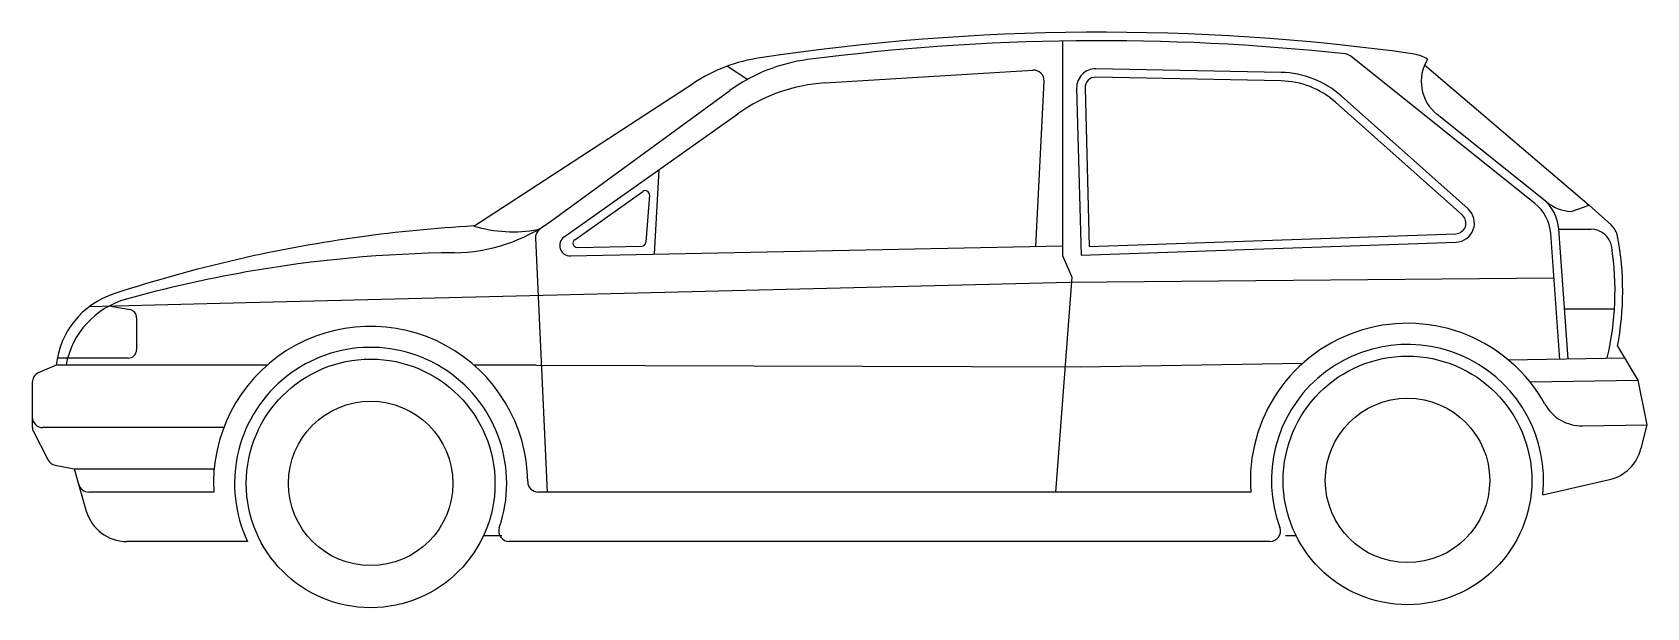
# Model space of a CAD drawing. Extents: x -29 to -25.17, y 36.56 to 37.93.
import ezdxf

# ---------------------------------------------------------------- set-up
doc = ezdxf.new("R2010")
doc.units = 0
doc.header["$LTSCALE"] = 0.5
doc.header["$MEASUREMENT"] = 0
doc.layers.get('0').update_dxf_attribs({"linetype": 'CONTINUOUS'})

msp = doc.modelspace()

# ---------------------------------------------------------------- linework, layer by layer
for p, q in [((-26.5566, 37.9066), (-26.5566, 37.3981)), ((-27.3515, 37.847), (-27.3035, 37.8157)), ((-25.4357, 37.521), (-25.8726, 37.8706)), ((-25.6975, 37.8499), (-25.3071, 37.5175)), ((-27.9532, 37.4677), (-27.432, 37.8067)), ((-27.1201, 37.8072), (-26.6269, 37.8377)), ((-26.6201, 37.4192), (-26.6004, 37.8115)), ((-27.7678, 37.481), (-27.3455, 37.789)), ((-27.7387, 37.442), (-27.3267, 37.7342)), ((-25.4073, 37.524), (-25.668, 37.7325)), ((-27.5144, 37.6011), (-27.5257, 37.4007)), ((-27.7139, 37.4351), (-27.5523, 37.5497)), ((-27.5365, 37.5408), (-27.5451, 37.4293)), ((-25.3501, 37.5022), (-25.3071, 37.5175)), ((-25.3071, 37.5175), (-25.2551, 37.4701)), ((-25.3791, 37.4602), (-25.3031, 37.4602)), ((-25.3571, 37.1525), (-25.3791, 37.4602)), ((-27.8071, 37.4385), (-27.7792, 36.8364)), ((-27.7237, 37.3966), (-26.5566, 37.4205)), ((-27.7079, 37.417), (-27.5548, 37.4201)), ((-25.3771, 37.1511), (-25.3984, 37.4501)), ((-26.5566, 37.3981), (-26.5344, 37.3466)), ((-26.5344, 37.3466), (-26.5732, 36.8364)), ((-26.539, 37.3346), (-25.3909, 37.3448)), ((-28.493, 37.286), (-26.539, 37.3346)), ((-28.8648, 37.2768), (-28.493, 37.286)), ((-28.818, 37.2779), (-28.7696, 37.2694)), ((-25.3656, 37.2712), (-25.2471, 37.2712)), ((-28.7531, 37.2497), (-28.7531, 37.1742)), ((-28.7731, 37.1542), (-28.9415, 37.1542)), ((-25.4992, 37.1502), (-25.2235, 37.1547)), ((-25.2401, 37.1823), (-25.1918, 37.1018)), ((-28.944, 37.1376), (-28.9864, 37.1192)), ((-28.4434, 37.1376), (-28.944, 37.1376)), ((-27.8051, 37.1377), (-27.9528, 37.1377)), ((-27.8051, 37.1377), (-26.5143, 37.1335)), ((-26.5143, 37.1335), (-25.9864, 37.1422)), ((-29.0007, 37.0966), (-29.0007, 36.9915)), ((-25.4476, 37.0976), (-25.1918, 37.1018)), ((-25.1918, 37.1018), (-25.1706, 36.996)), ((-28.9979, 36.98), (-28.9635, 36.9133)), ((-28.5465, 36.9895), (-28.9757, 36.9894)), ((-25.3231, 36.9935), (-25.1706, 36.996)), ((-25.1706, 36.996), (-25.1842, 36.9399)), ((-28.9463, 36.9003), (-28.9012, 36.8912)), ((-28.9012, 36.8912), (-28.5693, 36.8912)), ((-28.9012, 36.8912), (-28.8725, 36.7914)), ((-25.4171, 36.83), (-25.2592, 36.8659)), ((-28.5703, 36.8364), (-28.8666, 36.8364)), ((-26.1099, 36.8364), (-27.8003, 36.8364)), ((-27.8866, 36.7325), (-27.9286, 36.7325)), ((-26.0013, 36.7325), (-26.0276, 36.7325)), ((-28.4899, 36.719), (-28.7764, 36.719)), ((-26.0646, 36.719), (-27.8691, 36.719))]:
    msp.add_line(p, q)
for points in [[(-26.0377, 37.8321), (-26.4772, 37.8408, 0.427727), (-26.523, 37.7946), (-26.5126, 37.3985), (-25.6228, 37.4295, 0.676431), (-25.5945, 37.5081), (-25.8956, 37.7764, 0.17893)], [(-26.0381, 37.8121), (-26.4776, 37.8208, 0.427727), (-26.503, 37.7951), (-26.4932, 37.4192), (-25.6235, 37.4495, 0.676431), (-25.6078, 37.4932), (-25.9089, 37.7615, 0.17893)]]:
    msp.add_lwpolyline(points, format="xyb", close=True)
for centre, radius in [((-25.7381, 36.864), 0.295), ((-28.198, 36.8569), 0.295), ((-28.198, 36.8569), 0.195), ((-25.7381, 36.864), 0.195)]:
    msp.add_circle(centre, radius)
for centre, radius, start, end in [((-26.4669, 32.5184), 5.409, 82.1404, 98.576), ((-26.4669, 32.5184), 5.389, 83.8066, 97.4035), ((-27.2139, 37.4714), 0.4, 98.576, 123.0403), ((-27.1098, 37.4658), 0.4, 97.4035, 126.0983), ((-25.8883, 37.8511), 0.025, 51.3402, 83.8066), ((-25.741, 37.7775), 0.1, 59.5501, 82.1404), ((-25.6056, 37.8106), 0.1, 147.9209, 231.3402), ((-27.0953, 37.4079), 0.4, 93.5479, 125.343), ((-26.6253, 37.8128), 0.025, 357.1175, 93.5479), ((-27.5465, 37.5416), 0.01, 355.6178, 125.343), ((-25.4982, 37.443), 0.1, 4.0856, 51.3402), ((-25.3339, 37.4066), 0.1, 0.2364, 0.2364), ((-25.4788, 37.4531), 0.1, 4.0856, 51.3402), ((-25.3449, 37.6021), 0.1, 231.3402, 267.0229), ((-27.7654, 34.1266), 3.3464, 93.217, 102.5588), ((-28.0035, 37.8042), 0.4, 270.5755, 306.0983), ((-27.8592, 37.781), 0.3271, 253.2961, 280.1653), ((-27.7821, 37.4397), 0.025, 126.0983, 182.6546), ((-25.3031, 37.4102), 0.05, 8.6812, 90), ((-25.2888, 37.4332), 0.05, 10.7603, 47.663), ((-27.7243, 37.4216), 0.025, 125.343, 271.1719), ((-27.7081, 37.427), 0.01, 125.343, 271.1719), ((-27.555, 37.4301), 0.01, 271.1719, 355.6178), ((-25.9195, 37.3133), 0.692, 349.0837, 10.7603), ((-27.7654, 34.1266), 3.3464, 102.5588, 108.1424), ((-27.9691, 34.3882), 3.0162, 90.5755, 100.0026), ((-25.9378, 37.3133), 0.692, 346.7484, 8.6812), ((-27.9691, 34.3882), 3.0162, 100.0026, 105.5467), ((-28.7451, 37.1165), 0.2, 108.1424, 173.9606), ((-28.724, 37.1014), 0.2, 105.5467, 169.5742), ((-28.7731, 37.2497), 0.02, 0, 80.0218), ((-28.198, 36.8569), 0.3728, 0.639, 183.1618), ((-25.7381, 36.864), 0.3728, 29.0307, 184.2563), ((-28.7731, 37.1742), 0.02, 270, 0), ((-28.198, 36.8569), 0.3228, 341.0599, 205.2873), ((-25.7381, 36.864), 0.3228, 353.944, 200.1825), ((-28.9757, 37.0966), 0.025, 115.3065, 180), ((-25.3247, 37.0935), 0.1, 209.0307, 270.9392), ((-28.9757, 37.0144), 0.025, 180, 270.0069), ((-28.9757, 36.9915), 0.025, 180, 207.2765), ((-25.2814, 36.9634), 0.1, 282.8204, 346.3697), ((-28.9413, 36.9248), 0.025, 207.2765, 258.55), ((-28.8666, 36.8614), 0.025, 196.0336, 270), ((-27.8003, 36.8614), 0.025, 180.639, 270), ((-28.7764, 36.819), 0.1, 196.0336, 270), ((-27.8691, 36.744), 0.025, 161.0599, 270), ((-26.0646, 36.744), 0.025, 270, 20.1825), ((-26.0646, 36.744), 0.025, 270, 20.1825)]:
    msp.add_arc(centre, radius, start, end)

doc.saveas('drawing.dxf')
